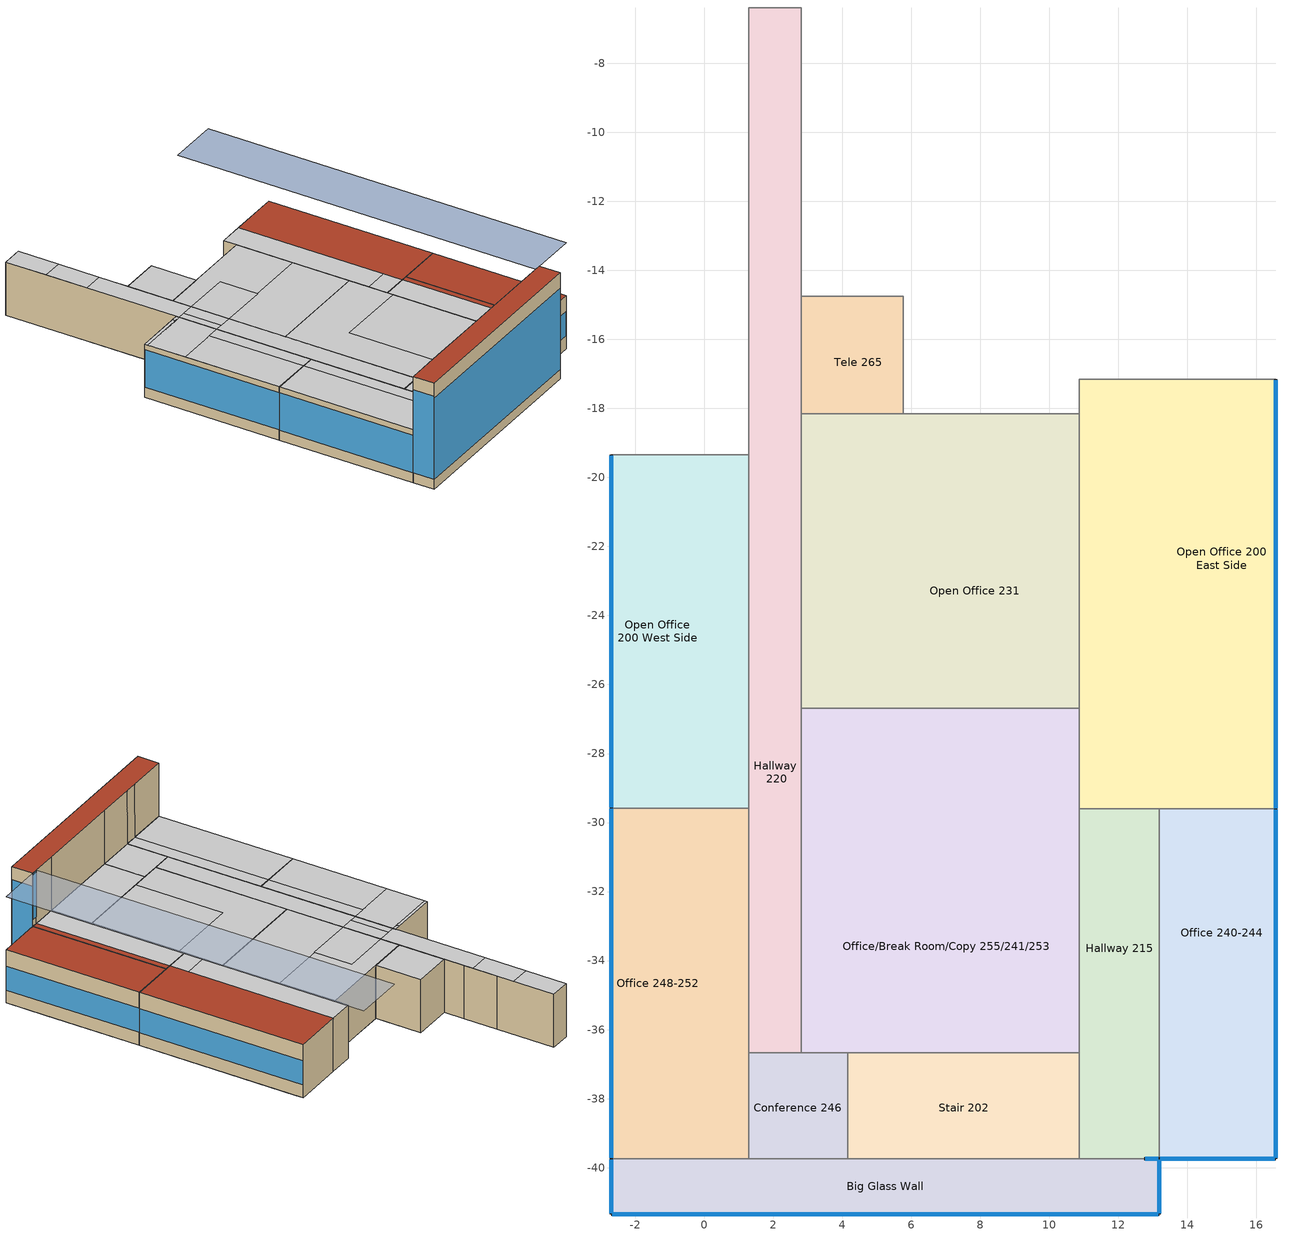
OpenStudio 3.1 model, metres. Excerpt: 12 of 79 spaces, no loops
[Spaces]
Office 248-252
 floor to Office 146: 1.3,-36.8 1.3,-39.74 0,-39.74 0,-36.8 z7.42
 floor ground: 0,-29.58 0,-39.74 -2.69,-39.74 -2.69,-29.58 z7.42
 floor to Office 148-154: 1.3,-29.58 1.3,-36.8 0,-36.8 0,-29.58 z7.42
 wall outside: -2.69,-29.58 -2.69,-39.74 z7.42:11.48
 wall to Hallway 220: 1.3,-36.67 1.3,-29.58 z7.42:11.48
 wall to Conference 246: 1.3,-39.74 1.3,-36.67 z7.42:11.48
 wall to Big Glass Wall: -2.69,-39.74 1.3,-39.74 z7.42:11.48
 wall to Open Office 200 West Side: 1.3,-29.58 -2.69,-29.58 z7.42:11.48
 window: -2.69,-29.61 -2.69,-39.72 z8.18:11.04
 ceiling to Open Office 346/331: 1.3,-39.74 1.3,-29.58 0.36,-29.58 0.36,-39.74 z11.48
 ceiling to Office 348/352/354/356: 0.36,-39.74 0.36,-29.58 -2.69,-29.58 -2.69,-39.74 z11.48
Conference 246
 floor to Open  Office 135: 3.15,-36.67 4.17,-36.67 4.17,-36.8 3.15,-36.8 z7.42
 floor to Office 148-154: 3.15,-36.67 3.15,-36.8 1.3,-36.8 1.3,-36.67 z7.42
 floor to Office 146: 4.14,-36.8 4.14,-39.74 1.3,-39.74 1.3,-36.8 z7.42
 wall to Big Glass Wall: 1.3,-39.74 4.17,-39.74 z7.42:11.48
 wall to Hallway 220: 2.82,-36.67 1.3,-36.67 z7.42:11.48
 wall to Office/Break Room/Copy 255/241/253: 4.17,-36.67 2.82,-36.67 z7.42:11.48
 wall to Stair 202: 4.17,-39.74 4.17,-36.67 z7.42:11.48
 ceiling to Open Office 346/331: 4.17,-39.74 4.17,-36.67 1.3,-36.67 1.3,-39.74 z11.48
Stair 202
 floor to Stair102: 10.87,-36.8 10.87,-39.74 4.17,-39.74 4.17,-36.8 z7.42
 floor to Open  Office 135: 10.87,-36.67 10.87,-36.8 4.17,-36.8 4.17,-36.67 z7.42
 wall to Big Glass Wall: 4.17,-39.74 10.87,-39.74 z7.42:11.48
 wall to Office/Break Room/Copy 255/241/253: 10.87,-36.67 4.17,-36.67 z7.42:11.48
 wall to Hallway 215: 10.87,-39.74 10.87,-36.67 z7.42:11.48
 ceiling to Stair 302: 10.87,-39.74 10.87,-36.67 4.17,-36.67 4.17,-39.74 z11.48
Hallway 215
 floor to Copy/Break 149/133: 11.53,-29.61 11.53,-30.5 10.87,-30.5 10.87,-29.61 z7.42
 floor to Office 144: 13.18,-36.8 13.18,-39.74 11.63,-39.74 11.63,-36.8 z7.42
 floor to Open  Office 135: 13.18,-30.5 13.18,-36.8 10.87,-36.8 10.87,-30.5 z7.42
 floor to Stair102: 11.63,-36.8 11.63,-39.74 10.87,-39.74 10.87,-36.8 z7.42
 floor to Open Office 130: 13.18,-29.61 13.18,-30.5 11.53,-30.5 11.53,-29.61 z7.42
 wall to Office 240-244: 13.18,-39.74 13.18,-29.61 z7.42:11.48
 wall to Big Glass Wall: 10.87,-39.74 13.18,-39.74 z7.42:11.48
 wall to Office/Break Room/Copy 255/241/253: 10.87,-29.61 10.87,-36.67 z7.42:11.48
 wall to Open Office 200 East Side: 13.18,-29.61 10.87,-29.61 z7.42:11.48
 ceiling to Hallway 300 SouthEast: 12.75,-39.74 12.75,-29.61 10.87,-29.61 10.87,-39.74 z11.48
 roof outside: 13.18,-39.74 13.18,-29.61 12.75,-29.61 12.75,-39.74 z11.48
Office 240-244
 floor to Open  Office 135: 13.44,-30.5 13.44,-36.8 13.18,-36.8 13.18,-30.5 z7.42
 floor to Office 144: 16.56,-36.8 16.56,-39.74 13.18,-39.74 13.18,-36.8 z7.42
 floor to Open Office 130: 13.44,-29.61 13.44,-30.5 13.18,-30.5 13.18,-29.61 z7.42
 floor to Office 138-142: 16.56,-29.61 16.56,-36.8 13.44,-36.8 13.44,-29.61 z7.42
 wall outside: 13.18,-39.74 16.56,-39.74 16.56,-29.61 z7.42:11.48
 wall to Open Office 200 East Side: 16.56,-29.61 13.18,-29.61 z7.42:11.48
 window: 13.21,-39.74 16.54,-39.74 z8.42:10.27; 16.56,-39.72 16.56,-29.63 z8.42:10.25
 roof outside: 16.56,-39.74 16.56,-29.61 13.18,-29.61 13.18,-39.74 z11.48
Hallway 220
 floor to Office 148-154: 2.82,-20.42 2.82,-36.67 1.3,-36.67 1.3,-20.42 z7.42
 floor to RR 120/121: 1.3,-9.04 2.82,-9.04 2.82,-16.31 1.3,-16.31 z7.42
 floor to Hallway 122: 2.82,-6.4 2.82,-9.04 1.3,-9.04 1.3,-6.4 z7.42
 floor to Conference 158: 2.82,-16.31 2.82,-20.42 1.3,-20.42 1.3,-16.31 z7.42
 wall to Open Office 200 West Side: 1.3,-19.35 1.3,-29.58 z7.42:11.48
 wall to Office 268/270 Conf 266: 1.3,-6.4 1.3,-19.35 z7.42:11.48
 wall to Stair 201: 2.82,-6.4 1.3,-6.4 z7.42:11.48
 wall to Open Office 223/Hall 200/205: 2.82,-10.71 2.82,-6.4 z7.42:11.48
 wall to RR 221: 2.82,-13.22 2.82,-10.71 z7.42:11.48
 wall to Mech 267: 2.82,-14.75 2.82,-13.22 z7.42:11.48
 wall to Tele 265: 2.82,-18.15 2.82,-14.75 z7.42:11.48
 wall to Open Office 231: 2.82,-26.69 2.82,-18.15 z7.42:11.48
 wall to Office/Break Room/Copy 255/241/253: 2.82,-36.67 2.82,-26.69 z7.42:11.48
 ceiling to Conference 361: 2.82,-22.42 2.82,-19.57 1.85,-19.57 1.85,-22.42 z11.48
 ceiling to RR320: 2.82,-12.55 2.82,-9.47 1.3,-9.47 1.3,-12.55 z11.48
 ceiling to Open Office 346/331: 2.82,-36.67 2.82,-22.42 1.3,-22.42 1.3,-36.67 z11.48
 ceiling to Conference 360: 1.85,-22.42 1.85,-19.57 1.3,-19.57 1.3,-22.42 z11.48
 ceiling to Open Office 364/Office363/File Copy 365/Mothers: 2.82,-19.57 2.82,-12.55 1.3,-12.55 1.3,-19.57 z11.48
 ceiling to RR 321: 2.82,-9.47 2.82,-6.4 1.3,-6.4 1.3,-9.47 z11.48
Office/Break Room/Copy 255/241/253
 floor to Copy/Break 149/133: 10.87,-26.69 10.87,-30.5 4.8,-30.5 4.8,-26.69 z7.42
 floor to Open  Office 135: 10.87,-30.5 10.87,-36.67 3.15,-36.67 3.15,-30.5 z7.42
 floor to Office 148-154: 3.15,-26.69 3.15,-36.67 2.82,-36.67 2.82,-26.69 z7.42
 floor to Hallway 120: 4.8,-26.69 4.8,-30.5 3.15,-30.5 3.15,-26.69 z7.42
 wall to Open Office 231: 10.87,-26.69 2.82,-26.69 z7.42:11.48
 wall to Open Office 200 East Side: 10.87,-29.61 10.87,-26.69 z7.42:11.48
 ceiling to Open Office 346/331: 5.33,-36.67 5.33,-30.01 10.87,-30.01 10.87,-26.69 2.82,-26.69 2.82,-36.67 z11.48
 ceiling to Copy341-355/Break343/WorkRm355: 10.87,-36.67 10.87,-30.01 5.33,-30.01 5.33,-36.67 z11.48
Open Office 200 East Side
 floor to Office 138-142: 16.56,-27.04 16.56,-29.61 13.44,-29.61 13.44,-27.04 z7.42
 floor to Office/Storage 151/129: 11.53,-20.02 11.53,-26.56 10.87,-26.56 10.87,-20.02 z7.42
 floor to Open Office 130: 13.44,-20.02 13.44,-29.61 11.53,-29.61 11.53,-20.02 z7.42
 floor to Copy/Break 149/133: 11.53,-26.56 11.53,-29.61 10.87,-29.61 10.87,-26.56 z7.42
 floor to Waiting 122: 13.44,-17.16 13.44,-20.02 10.87,-20.02 10.87,-17.16 z7.42
 floor to Office 124/126: 13.44,-17.16 16.56,-17.16 16.56,-17.67 13.44,-17.67 z7.42
 floor to Office 136: 16.56,-17.67 16.56,-27.04 13.44,-27.04 13.44,-17.67 z7.42
 wall outside: 16.56,-29.61 16.56,-17.16 z7.42:11.48
 wall to Open Office 231: 10.87,-18.15 10.87,-26.69 z7.42:11.48
 wall to IT Stor 227/Custodial 225: 10.87,-17.16 10.87,-18.15 z7.42:11.48
 wall to Open Office 223/Hall 200/205: 12.78,-17.16 10.87,-17.16 z7.42:11.48
 wall to Office 224/226: 16.56,-17.16 12.78,-17.16 z7.42:11.48
 window: 16.56,-29.58 16.56,-17.19 z8.42:10.25
 ceiling to Hallway 300 SouthEast: 12.75,-29.61 12.75,-28.21 10.87,-28.21 10.87,-29.61 z11.48
 ceiling to Open Office 364/Office363/File Copy 365/Mothers: 12.75,-28.21 12.75,-17.16 10.87,-17.16 10.87,-28.21 z11.48
 roof outside: 16.56,-29.61 16.56,-17.16 12.75,-17.16 12.75,-29.61 z11.48
Open Office 200 West Side
 floor to Office 148-154: 1.3,-20.42 1.3,-29.58 0,-29.58 0,-20.42 z7.42
 floor ground: 0,-19.35 0,-29.58 -2.69,-29.58 -2.69,-19.35 z7.42
 floor to Conference 158: 1.3,-19.35 1.3,-20.42 0,-20.42 0,-19.35 z7.42
 wall outside: -2.69,-19.35 -2.69,-29.58 z7.42:11.48
 wall to Office 268/270 Conf 266: 1.3,-19.35 -2.69,-19.35 z7.42:11.48
 window: -2.69,-19.37 -2.69,-29.56 z8.18:11.04
 ceiling to Conference 360: 1.3,-22.42 1.3,-19.57 -2.69,-19.57 -2.69,-22.42 z11.48
 ceiling to Open Office 346/331: 1.3,-29.58 1.3,-22.42 0.36,-22.42 0.36,-29.58 z11.48
 ceiling to Office 362/366: 0.81,-19.57 0.81,-19.35 -2.69,-19.35 -2.69,-19.57 z11.48
 ceiling to Open Office 364/Office363/File Copy 365/Mothers: 1.3,-19.57 1.3,-19.35 0.81,-19.35 0.81,-19.57 z11.48
 ceiling to Office 348/352/354/356: 0.36,-29.58 0.36,-22.42 -2.69,-22.42 -2.69,-29.58 z11.48
Open Office 231
 floor to Conference 158: 3.15,-18.15 3.15,-20.42 2.82,-20.42 2.82,-18.15 z7.42
 floor to Waiting 122: 10.87,-18.15 10.87,-20.02 8.36,-20.02 8.36,-18.15 z7.42
 floor to Hallway 120: 4.8,-18.15 4.8,-26.69 3.15,-26.69 3.15,-18.15 z7.42
 floor to Tele 155: 8.36,-18.15 8.36,-20.02 4.8,-20.02 4.8,-18.15 z7.42
 floor to Office 148-154: 3.15,-20.42 3.15,-26.69 2.82,-26.69 2.82,-20.42 z7.42
 floor to Office/Storage 151/129: 4.8,-20.02 10.87,-20.02 10.87,-26.56 4.8,-26.56 z7.42
 floor to Copy/Break 149/133: 4.8,-26.56 10.87,-26.56 10.87,-26.69 4.8,-26.69 z7.42
 wall to Tele 265: 5.77,-18.15 2.82,-18.15 z7.42:11.48
 wall to IT Stor 227/Custodial 225: 10.87,-18.15 5.77,-18.15 z7.42:11.48
 ceiling to Conference 361: 6.43,-22.42 6.43,-19.57 2.82,-19.57 2.82,-22.42 z11.48
 ceiling to Open Office 346/331: 10.87,-26.69 10.87,-22.42 2.82,-22.42 2.82,-26.69 z11.48
 ceiling to Open Office 364/Office363/File Copy 365/Mothers: 6.43,-22.42 10.87,-22.42 10.87,-18.15 2.82,-18.15 2.82,-19.57 6.43,-19.57 z11.48
Tele 265
 floor to Conference 158: 3.15,-16.31 3.15,-18.15 2.82,-18.15 2.82,-16.31 z7.42
 floor to Tele 155: 5.77,-17.48 5.77,-18.15 4.8,-18.15 4.8,-17.48 z7.42
 floor to Hallway 120: 5.77,-15.19 5.77,-17.48 4.8,-17.48 4.8,-18.15 3.15,-18.15 3.15,-16.31 4.19,-16.31 4.19,-15.19 z7.42
 floor to RR 120/121: 5.77,-14.75 5.77,-15.19 4.19,-15.19 4.19,-16.31 2.82,-16.31 2.82,-14.75 z7.42
 wall to Mech 267: 5.77,-14.75 2.82,-14.75 z7.42:11.48
 wall to IT Stor 227/Custodial 225: 5.77,-18.15 5.77,-14.75 z7.42:11.48
 ceiling to Open Office 364/Office363/File Copy 365/Mothers: 5.77,-18.15 5.77,-14.75 2.82,-14.75 2.82,-18.15 z11.48
Big Glass Wall
 floor ground: 13.18,-39.74 13.18,-41.34 -2.69,-41.34 -2.69,-39.74 z7.42
 wall outside: -2.69,-39.74 -2.69,-41.34 13.18,-41.34 13.18,-39.74 z7.42:15.54; 13.18,-39.74 12.75,-39.74 z11.48:15.54
 wall to Office 348/352/354/356: 0.36,-39.74 -2.69,-39.74 z11.48:15.54
 wall to Open Office 346/331 (Interior Wall): 4.17,-39.74 1.3,-39.74 z11.48:15.54
 wall to Stair 302 (Interior Wall 1): 10.87,-39.74 4.17,-39.74 z11.48:15.54
 wall to Hallway 300 SouthEast: 12.75,-39.74 10.87,-39.74 z11.48:15.54
 wall to Open Office 346/331: 1.3,-39.74 0.36,-39.74 z11.48:15.54
 window: 13.18,-41.32 13.18,-39.77 / -2.69,-39.77 -2.69,-41.32 z8.18:14.56; -2.67,-41.34 13.16,-41.34 z8.18:14.37; 13.16,-39.74 12.78,-39.74 z12.02:15.52
 roof outside: 13.18,-41.34 13.18,-39.74 -2.69,-39.74 -2.69,-41.34 z15.54
shading: 16.56,-39.74 16.56,-12.55 12.75,-12.55 12.75,-39.74 z15.54
[Building]
Welcome Center: North Axis {deg}=315; Space Type=189.1-2009 - Office - OpenOffice - CZ4-8; Default Construction Set=189.1-2009 - CZ5 - Office; Default Schedule Set=189.1-2009 - Office - WholeBuilding - Md Office - CZ4-8 Schedule Set 1; Standards Building Type=Office
[Site]
BROOMFIELD-JEFFCO: Latitude {deg}=39.91; Longitude {deg}=-105.12; Time Zone {hr}=-7; Elevation {m}=1728
[ClimateZones]
Climate Zone Institution Name 1=ASHRAE; Climate Zone Document Name 1=ANSI/ASHRAE Standard 169; Climate Zone Document Year 1=2006; Climate Zone Value 1=5B; Climate Zone Institution Name 2=CEC; Climate Zone Document Name 2=California Climate Zone Descriptions; Climate Zone Document Year 2=1995; Climate Zone Value 2=1
[SizingPeriod:DesignDay] Barometric Pressure {Pa}=81198; Sky Clearness=0; Rain Indicator=0; Snow Indicator=0; Day of Month=21; Daylight Saving Time Indicator=0; Humidity Indicating Type=Wetbulb; Dry-Bulb Temperature Range Modifier Type=DefaultMultipliers
Name | Maximum Dry-Bulb Temperature {C} | Daily Dry-Bulb Temperature Range {deltaC} | Humidity Indicating Conditions at Maximum Dry-Bulb | Wind Speed {m/s} | Wind Direction {deg} | Month | Day Type | Solar Model Indicator | ASHRAE Taub | ASHRAE Taud
Denver Centennial  Golden   N Ann Clg .4% Condns WB=>MDB | 27.3 | 15.2 | 18.4 | 4.9 | 0 | 7 | SummerDesignDay | ASHRAETau | 0.424 | 2.025
Denver Centennial  Golden   N Ann Clg .4% Condns DB=>MWB | 33 | 15.2 | 15.7 | 4.9 | 0 | 7 | SummerDesignDay | ASHRAETau | 0.424 | 2.025
Denver Centennial  Golden   N Ann Htg 99.6% Condns DB | -18.8 | 0 | -18.8 | 3 | 340 | 12 | WinterDesignDay | ASHRAEClearSky
[DefaultConstructionSet] Default Exterior Surface Constructions=Default Surface Constructions 13; Default Interior Surface Constructions=Default Surface Constructions 14; Default Ground Contact Surface Constructions=Default Surface Constructions 15; Default Exterior SubSurface Constructions=Default Sub Surface Constructions 9; Default Interior SubSurface Constructions=Default Sub Surface Constructions 10
Name | Interior Partition Construction
189.1-2009 - CZ5 - Office | Interior Partition
189.1-2009 - CZ5 - Office 1 | Interior Partition 1
[DefaultSurfaceConstructions]
Name | Floor Construction | Wall Construction | Roof Ceiling Construction
Default Surface Constructions 13 | ExtSlabCarpet 4in ClimateZone 1-8 1 | ASHRAE 189.1-2009 ExtWall Mass ClimateZone 7 | ASHRAE 189.1-2009 ExtRoof IEAD ClimateZone 2-5 1
Default Surface Constructions 14 | Interior Floor 1 | Interior Wall 1 | Interior Ceiling 1
Default Surface Constructions 15 | ExtSlabCarpet 4in ClimateZone 1-8 1 | ExtSlabCarpet 4in ClimateZone 1-8 1 | ExtSlabCarpet 4in ClimateZone 1-8 1
[Construction]
Interior Wall: G01a 19mm gypsum board, F04 Wall air space resistance, G01a 19mm gypsum board
Interior Partition: G05 25mm wood
Interior Partition 1; Interior Door 1: G05 25mm wood 1
ExtSlabCarpet 4in ClimateZone 1-8 1: MAT-CC05 4 HW CONCRETE 1, CP02 CARPET PAD
ASHRAE 189.1-2009 ExtWall Mass ClimateZone 7: 1IN Stucco 1, 8IN Concrete HW 1, Wall Insulation [40] 1, 1/2IN Gypsum
ASHRAE 189.1-2009 ExtRoof IEAD ClimateZone 2-5 1: Roof Membrane 1, Roof Insulation [21] 1, Metal Decking 1
Interior Floor 1: F16 Acoustic tile 1, F05 Ceiling air space resistance 1, M11 100mm lightweight concrete 1
Interior Wall 1: G01a 19mm gypsum board 1, F04 Wall air space resistance, G01a 19mm gypsum board 1
Interior Ceiling 1: M11 100mm lightweight concrete 1, F05 Ceiling air space resistance 1, F16 Acoustic tile 1
ASHRAE 189.1-2009 ExtWindow ClimateZone 4-5 1: Theoretical Glass [207] 1
Exterior Door 1: F08 Metal surface 1, I01 25mm insulation board 1
Interior Window 1: Clear 3mm
[Material] Thermal Absorptance=0.9
Name | Roughness | Thickness {m} | Conductivity {W/m-K} | Density {kg/m3} | Specific Heat {J/kg-K} | Solar Absorptance | Visible Absorptance
1/2IN Gypsum | Smooth | 0.0127 | 0.16 | 784.9 | 830 | 0.4 | 0.4
G01a 19mm gypsum board; G01a 19mm gypsum board 1 | MediumSmooth | 0.019 | 0.16 | 800 | 1090 | 0.4 | 0.4
G05 25mm wood; G05 25mm wood 1 | MediumSmooth | 0.0254 | 0.15 | 608 | 1630 | 0.5 | 0.5
MAT-CC05 4 HW CONCRETE 1 | Rough | 0.1016 | 1.311 | 2240 | 836.8 | 0.85 | 0.85
1IN Stucco 1 | Smooth | 0.0253 | 0.6918 | 1858 | 837 | 0.92 | 0.92
8IN Concrete HW 1 | MediumRough | 0.2033 | 1.7296 | 2243 | 837 | 0.65 | 0.65
Wall Insulation [40] 1 | MediumRough | 0.0794 | 0.0432 | 91 | 837 | 0.5 | 0.5
Roof Membrane 1 | VeryRough | 0.0095 | 0.16 | 1121.29 | 1460 | 0.7 | 0.7
Roof Insulation [21] 1 | MediumRough | 0.2105 | 0.049 | 265 | 836.8 | 0.7 | 0.7
Metal Decking 1 | MediumSmooth | 0.0015 | 45.006 | 7680 | 418.4 | 0.6 | 0.6
F16 Acoustic tile 1 | MediumSmooth | 0.0191 | 0.06 | 368 | 590 | 0.3 | 0.3
M11 100mm lightweight concrete 1 | MediumRough | 0.1016 | 0.53 | 1280 | 840 | 0.5 | 0.5
F08 Metal surface 1 | Smooth | 0.0008 | 45.28 | 7824 | 500 | 0.7 | 0.7
I01 25mm insulation board 1 | MediumRough | 0.0254 | 0.03 | 43 | 1210 | 0.6 | 0.6
[Material:NoMass]
CP02 CARPET PAD: Roughness=Smooth; Thermal Resistance {m2-K/W}=0.1; Thermal Absorptance=0.9; Solar Absorptance=0.8; Visible Absorptance=0.8
[Material:AirGap]
Name | Thermal Resistance {m2-K/W}
F04 Wall air space resistance | 0.15
F05 Ceiling air space resistance 1 | 0.18
[DefaultSubSurfaceConstructions]
Name | Fixed Window Construction | Operable Window Construction | Door Construction | Tubular Daylight Dome Construction | Tubular Daylight Diffuser Construction
Default Sub Surface Constructions 9 | ASHRAE 189.1-2009 ExtWindow ClimateZone 4-5 1 | ASHRAE 189.1-2009 ExtWindow ClimateZone 4-5 1 | Exterior Door 1 | Interior Window 1 | Interior Window 1
Default Sub Surface Constructions 10 | Interior Window 1 | Interior Window 1 | Interior Door 1
[WindowMaterial:Glazing] Optical Data Type=SpectralAverage; Thickness {m}=0.003; Back Side Solar Reflectance at Normal Incidence=0; Back Side Visible Reflectance at Normal Incidence=0; Infrared Transmittance at Normal Incidence=0; Dirt Correction Factor for Solar and Visible Transmittance=1; Solar Diffusing=No
Name | Solar Transmittance at Normal Incidence | Front Side Solar Reflectance at Normal Incidence | Visible Transmittance at Normal Incidence | Front Side Visible Reflectance at Normal Incidence | Front Side Infrared Hemispherical Emissivity | Back Side Infrared Hemispherical Emissivity | Conductivity {W/m-K}
Clear 3mm | 0.837 | 0.075 | 0.898 | 0.081 | 0.84 | 0.84 | 0.9
Theoretical Glass [207] 1 | 0.3311 | 0.6189 | 0.44 | 0.51 | 0.9 | 0.9 | 0.0133
[DefaultScheduleSet]
Name | Number of People Schedule | People Activity Level Schedule | Lighting Schedule | Electric Equipment Schedule | Infiltration Schedule
189.1-2009 - Office - BreakRoom - CZ4-8 Schedule Set; 189.1-2009 - Office - Conference - CZ4-8 Schedule Set | Office Misc Occ | Office Activity | Office Bldg Light | Office Bldg Equip | Office Infil Quarter On
189.1-2009 - Office - ClosedOffice - CZ4-8 Schedule Set; 189.1-2009 - Office - Corridor - CZ4-8 Schedule Set; 189.1-2009 - Office - OpenOffice - CZ4-8 Schedule Set | Office Work Occ | Office Activity | Office Bldg Light | Office Bldg Equip | Office Infil Quarter On
189.1-2009 - Office - Elec/MechRoom - CZ4-8 Schedule Set |  |  | Office Bldg Light | Office Bldg Equip | Office Infil Quarter On
189.1-2009 - Office - Stair - CZ4-8 Schedule Set |  |  | Office Bldg Light |  | Office Infil Quarter On
189.1-2009 - Office - WholeBuilding - Md Office - CZ4-8 Schedule Set 1 | Medium Office Bldg Occ | Medium Office Activity | Office Bldg Light | Medium Office Bldg Equip | Medium Office Infil Quarter On
189.1-2009 - Office - WholeBuilding - Lg Office - CZ4-8 Schedule Set 1 | Large Office Bldg Occ | Large Office Activity | Large Office Bldg Light | Large Office Bldg Equip | Large Office Infil Quarter On
[Lights:Definition] Design Level Calculation Method=Watts/Area
Name | Watts per Space Floor Area {W/m2}
189.1-2009 - Office - BreakRoom - CZ4-8 Lights Definition | 11.625
189.1-2009 - Office - ClosedOffice - CZ4-8 Lights Definition; 189.1-2009 - Office - OpenOffice - CZ4-8 Lights Definition | 10.6563
189.1-2009 - Office - Conference - CZ4-8 Lights Definition | 12.5938
189.1-2009 - Office - Corridor - CZ4-8 Lights Definition | 4.84376
189.1-2009 - Office - Elec/MechRoom - CZ4-8 Lights Definition | 14.5313
189.1-2009 - Office - Stair - CZ4-8 Lights Definition | 5.81251
[DesignSpecification:OutdoorAir] Outdoor Air Method=Sum
Name | Outdoor Air Flow per Person {m3/s-person} | Outdoor Air Flow per Floor Area {m3/s-m2}
189.1-2009 - Office - BreakRoom - CZ4-8 Ventilation | 0.00707921
189.1-2009 - Office - ClosedOffice - CZ4-8 Ventilation; 189.1-2009 - Office - Conference - CZ4-8 Ventilation; 189.1-2009 - Office - Elec/MechRoom - CZ4-8 Ventilation; 189.1-2009 - Office - OpenOffice - CZ4-8 Ventilation | 0.00943895
189.1-2009 - Office - Corridor - CZ4-8 Ventilation; 189.1-2009 - Office - Stair - CZ4-8 Ventilation |  | 0.000254
[People:Definition] Number of People Calculation Method=People/Area; Fraction Radiant=0.3
Name | People per Space Floor Area {person/m2}
189.1-2009 - Office - BreakRoom - CZ4-8 People Definition; 189.1-2009 - Office - Conference - CZ4-8 People Definition | 0.538196
189.1-2009 - Office - ClosedOffice - CZ4-8 People Definition | 0.0511286
189.1-2009 - Office - Corridor - CZ4-8 People Definition | 0.0107639
189.1-2009 - Office - OpenOffice - CZ4-8 People Definition | 0.0565105
[ElectricEquipment:Definition] Design Level Calculation Method=Watts/Area
Name | Watts per Space Floor Area {W/m2}
189.1-2009 - Office - BreakRoom - CZ4-8 Electric Equipment Definition | 48.007
189.1-2009 - Office - ClosedOffice - CZ4-8 Electric Equipment Definition | 6.8889
189.1-2009 - Office - Conference - CZ4-8 Electric Equipment Definition | 3.98265
189.1-2009 - Office - Corridor - CZ4-8 Electric Equipment Definition | 1.72223
189.1-2009 - Office - Elec/MechRoom - CZ4-8 Electric Equipment Definition | 2.90626
189.1-2009 - Office - OpenOffice - CZ4-8 Electric Equipment Definition | 7.64238
[ThermostatSetpoint:DualSetpoint] Heating Setpoint Temperature Schedule=Large Office HtgSetp 1; Cooling Setpoint Temperature Schedule=Large Office ClgSetp 1
Thermostat Setpoint Dual Setpoint 2; Thermostat Setpoint Dual Setpoint 7; Thermostat Setpoint Dual Setpoint 8; Thermostat Setpoint Dual Setpoint 23; Thermostat Setpoint Dual Setpoint 28; Thermostat Setpoint Dual Setpoint 31; Thermostat Setpoint Dual Setpoint 32; Thermostat Setpoint Dual Setpoint 37; Thermostat Setpoint Dual Setpoint 46; Thermostat Setpoint Dual Setpoint 67; Thermostat Setpoint Dual Setpoint 71; Thermostat Setpoint Dual Setpoint 78
[SpaceType] Standards Building Type=Office
Name | Default Construction Set | Default Schedule Set | Design Specification Outdoor Air Object | Standards Space Type
189.1-2009 - Office - Conference - CZ4-8 | 189.1-2009 - CZ5 - Office 1 | 189.1-2009 - Office - Conference - CZ4-8 Schedule Set | 189.1-2009 - Office - Conference - CZ4-8 Ventilation | Conference
189.1-2009 - Office - OpenOffice - CZ4-8 | 189.1-2009 - CZ5 - Office 1 | 189.1-2009 - Office - OpenOffice - CZ4-8 Schedule Set | 189.1-2009 - Office - OpenOffice - CZ4-8 Ventilation | OpenOffice
189.1-2009 - Office - Corridor - CZ4-8 1 | 189.1-2009 - CZ5 - Office 1 | 189.1-2009 - Office - Corridor - CZ4-8 Schedule Set | 189.1-2009 - Office - Corridor - CZ4-8 Ventilation | Corridor
189.1-2009 - Office - ClosedOffice - CZ4-8 1 |  | 189.1-2009 - Office - ClosedOffice - CZ4-8 Schedule Set | 189.1-2009 - Office - ClosedOffice - CZ4-8 Ventilation | ClosedOffice
189.1-2009 - Office - BreakRoom - CZ4-8 1 |  | 189.1-2009 - Office - BreakRoom - CZ4-8 Schedule Set | 189.1-2009 - Office - BreakRoom - CZ4-8 Ventilation | BreakRoom
189.1-2009 - Office - Stair - CZ4-8 1 |  | 189.1-2009 - Office - Stair - CZ4-8 Schedule Set | 189.1-2009 - Office - Stair - CZ4-8 Ventilation | Stair
189.1-2009 - Office - Elec/MechRoom - CZ4-8 3 |  | 189.1-2009 - Office - Elec/MechRoom - CZ4-8 Schedule Set | 189.1-2009 - Office - Elec/MechRoom - CZ4-8 Ventilation | Elec/MechRoom
[Lights] Multiplier=1
Name | Lights Definition | Space or SpaceType
189.1-2009 - Office - Conference - CZ4-8 Lights | 189.1-2009 - Office - Conference - CZ4-8 Lights Definition | 189.1-2009 - Office - Conference - CZ4-8
189.1-2009 - Office - OpenOffice - CZ4-8 Lights | 189.1-2009 - Office - OpenOffice - CZ4-8 Lights Definition | 189.1-2009 - Office - OpenOffice - CZ4-8
189.1-2009 - Office - Corridor - CZ4-8 Lights 1 | 189.1-2009 - Office - Corridor - CZ4-8 Lights Definition | 189.1-2009 - Office - Corridor - CZ4-8 1
189.1-2009 - Office - ClosedOffice - CZ4-8 Lights 1 | 189.1-2009 - Office - ClosedOffice - CZ4-8 Lights Definition | 189.1-2009 - Office - ClosedOffice - CZ4-8 1
189.1-2009 - Office - BreakRoom - CZ4-8 Lights 1 | 189.1-2009 - Office - BreakRoom - CZ4-8 Lights Definition | 189.1-2009 - Office - BreakRoom - CZ4-8 1
189.1-2009 - Office - Stair - CZ4-8 Lights 1 | 189.1-2009 - Office - Stair - CZ4-8 Lights Definition | 189.1-2009 - Office - Stair - CZ4-8 1
189.1-2009 - Office - Elec/MechRoom - CZ4-8 Lights 3 | 189.1-2009 - Office - Elec/MechRoom - CZ4-8 Lights Definition | 189.1-2009 - Office - Elec/MechRoom - CZ4-8 3
[People] Multiplier=1
Name | People Definition | Space or SpaceType
189.1-2009 - Office - Conference - CZ4-8 People | 189.1-2009 - Office - Conference - CZ4-8 People Definition | 189.1-2009 - Office - Conference - CZ4-8
189.1-2009 - Office - OpenOffice - CZ4-8 People | 189.1-2009 - Office - OpenOffice - CZ4-8 People Definition | 189.1-2009 - Office - OpenOffice - CZ4-8
189.1-2009 - Office - Corridor - CZ4-8 People 1 | 189.1-2009 - Office - Corridor - CZ4-8 People Definition | 189.1-2009 - Office - Corridor - CZ4-8 1
189.1-2009 - Office - ClosedOffice - CZ4-8 People 1 | 189.1-2009 - Office - ClosedOffice - CZ4-8 People Definition | 189.1-2009 - Office - ClosedOffice - CZ4-8 1
189.1-2009 - Office - BreakRoom - CZ4-8 People 1 | 189.1-2009 - Office - BreakRoom - CZ4-8 People Definition | 189.1-2009 - Office - BreakRoom - CZ4-8 1
[SpaceInfiltration:DesignFlowRate] Design Flow Rate Calculation Method=Flow/ExteriorArea; Flow per Exterior Surface Area {m3/s-m2}=0.001524
Name | Space or SpaceType
189.1-2009 - Office - Conference - CZ4-8 Infiltration | 189.1-2009 - Office - Conference - CZ4-8
189.1-2009 - Office - OpenOffice - CZ4-8 Infiltration | 189.1-2009 - Office - OpenOffice - CZ4-8
189.1-2009 - Office - Corridor - CZ4-8 Infiltration 1 | 189.1-2009 - Office - Corridor - CZ4-8 1
189.1-2009 - Office - ClosedOffice - CZ4-8 Infiltration 1 | 189.1-2009 - Office - ClosedOffice - CZ4-8 1
189.1-2009 - Office - BreakRoom - CZ4-8 Infiltration 1 | 189.1-2009 - Office - BreakRoom - CZ4-8 1
189.1-2009 - Office - Stair - CZ4-8 Infiltration 1 | 189.1-2009 - Office - Stair - CZ4-8 1
189.1-2009 - Office - Elec/MechRoom - CZ4-8 Infiltration 3 | 189.1-2009 - Office - Elec/MechRoom - CZ4-8 3
[ElectricEquipment] Multiplier=1
Name | Electric Equipment Definition | Space or SpaceType
189.1-2009 - Office - Conference - CZ4-8 Electric Equipment | 189.1-2009 - Office - Conference - CZ4-8 Electric Equipment Definition | 189.1-2009 - Office - Conference - CZ4-8
189.1-2009 - Office - OpenOffice - CZ4-8 Electric Equipment | 189.1-2009 - Office - OpenOffice - CZ4-8 Electric Equipment Definition | 189.1-2009 - Office - OpenOffice - CZ4-8
189.1-2009 - Office - Corridor - CZ4-8 Electric Equipment 1 | 189.1-2009 - Office - Corridor - CZ4-8 Electric Equipment Definition | 189.1-2009 - Office - Corridor - CZ4-8 1
189.1-2009 - Office - ClosedOffice - CZ4-8 Electric Equipment 1 | 189.1-2009 - Office - ClosedOffice - CZ4-8 Electric Equipment Definition | 189.1-2009 - Office - ClosedOffice - CZ4-8 1
189.1-2009 - Office - BreakRoom - CZ4-8 Electric Equipment 1 | 189.1-2009 - Office - BreakRoom - CZ4-8 Electric Equipment Definition | 189.1-2009 - Office - BreakRoom - CZ4-8 1
189.1-2009 - Office - Elec/MechRoom - CZ4-8 Electric Equipment 3 | 189.1-2009 - Office - Elec/MechRoom - CZ4-8 Electric Equipment Definition | 189.1-2009 - Office - Elec/MechRoom - CZ4-8 3
[BuildingStory]
Name | Nominal Z Coordinate {m} | Nominal Floor to Floor Height {m}
Building Story 2 | 0 | 5.588
Building Story 3 | 0 | 4.064
Building Story 6 | 4.064 | 8.128
Building Story 7 | 4.064 | 12.192
[Space] Default Construction Set=189.1-2009 - CZ5 - Office; Default Schedule Set=189.1-2009 - Office - WholeBuilding - Lg Office - CZ4-8 Schedule Set 1
Name | Space Type | Building Story | Thermal Zone
Office 248-252 | 189.1-2009 - Office - ClosedOffice - CZ4-8 1 | Building Story 6 | Thermal Zone: Office 248-252
Conference 246 | 189.1-2009 - Office - Conference - CZ4-8 | Building Story 6 | Thermal Zone: Conference 246
Stair 202 | 189.1-2009 - Office - Stair - CZ4-8 1 | Building Story 6 | Thermal Zone: Stair 202
Hallway 215 | 189.1-2009 - Office - Corridor - CZ4-8 1 | Building Story 6 | Thermal Zone: Hallway 215
Office 240-244 | 189.1-2009 - Office - ClosedOffice - CZ4-8 1 | Building Story 6 | Thermal Zone: Office 240-244
Hallway 220 | 189.1-2009 - Office - Corridor - CZ4-8 1 | Building Story 6 | Thermal Zone: Hallway 220
Office/Break Room/Copy 255/241/253 | 189.1-2009 - Office - BreakRoom - CZ4-8 1 | Building Story 6 | Thermal Zone: Office/Break Room/Copy 255/241/253
Open Office 200 East Side |  | Building Story 6 | Thermal Zone: Open Office 200 East Side
Open Office 200 West Side |  | Building Story 6 | Thermal Zone: Open Office 200 West Side
Open Office 231 |  | Building Story 6 | Thermal Zone: Open Office 231
Tele 265 | 189.1-2009 - Office - Elec/MechRoom - CZ4-8 3 | Building Story 6 | Thermal Zone: Tele 265
Big Glass Wall |  | Building Story 7 | Thermal Zone: Big Glass Wall
[ThermalZone] Use Ideal Air Loads=No
Name | Thermostat | Humidistat
Thermal Zone: Hallway 220 | Thermostat Setpoint Dual Setpoint 7
Thermal Zone: Open Office 200 West Side | Thermostat Setpoint Dual Setpoint 8
Thermal Zone: Big Glass Wall | Thermostat Setpoint Dual Setpoint 2 | Zone Control Humidistat 1
Thermal Zone: Tele 265 | Thermostat Setpoint Dual Setpoint 23
Thermal Zone: Open Office 200 East Side | Thermostat Setpoint Dual Setpoint 28
Thermal Zone: Office 240-244 | Thermostat Setpoint Dual Setpoint 31
Thermal Zone: Stair 202 | Thermostat Setpoint Dual Setpoint 32
Thermal Zone: Open Office 231 | Thermostat Setpoint Dual Setpoint 37
Thermal Zone: Office/Break Room/Copy 255/241/253 | Thermostat Setpoint Dual Setpoint 46
Thermal Zone: Office 248-252 | Thermostat Setpoint Dual Setpoint 67
Thermal Zone: Hallway 215 | Thermostat Setpoint Dual Setpoint 71
Thermal Zone: Conference 246 | Thermostat Setpoint Dual Setpoint 78
[ZoneControl:Humidistat]
Zone Control Humidistat 1
[Exterior:Lights:Definition]
Exterior Lights Definition 1: Design Level {W}=5000
[Exterior:Lights]
Exterior Lights 1: Exterior Lights Definition=Exterior Lights Definition 1; Schedule=Night Sched
[Schedule:Ruleset]
Name | Default Day Schedule | Summer Design Day Schedule | Winter Design Day Schedule
Office Bldg Light | Office Bldg Light Default Schedule | Office Bldg Light Summer Design Day | Office Bldg Light Winter Design Day
Office Misc Occ | Office Bldg Occ Default Schedule 1 | Office Bldg Occ Summer Design Day 1 | Office Bldg Occ Winter Design Day 1
Office Activity | Office Activity Default Schedule | Office Activity Summer Design Day | Office Activity Winter Design Day
Office Infil Quarter On | Office Infil Quarter On Default Schedule | Office Infil Quarter On Summer Design Day | Office Infil Quarter On Winter Design Day
Office Bldg Equip | Office Bldg Equip Default Schedule | Office Bldg Equip Summer Design Day | Office Bldg Equip Winter Design Day
Office Work Occ | Office Bldg Occ Default Schedule | Office Bldg Occ Summer Design Day | Office Bldg Occ Winter Design Day
Large Office Bldg Light | Large Office Bldg Light Default Schedule | Large Office Bldg Light Summer Design Day | Large Office Bldg Light Winter Design Day
Large Office Bldg Occ | Large Office Bldg Occ Default Schedule | Large Office Bldg Occ Summer Design Day | Large Office Bldg Occ Winter Design Day
Large Office Activity | Large Office Activity Default Schedule | Large Office Activity Summer Design Day | Large Office Activity Winter Design Day
Large Office Infil Quarter On | Large Office Infil Quarter On Default Schedule | Large Office Infil Quarter On Summer Design Day | Large Office Infil Quarter On Winter Design Day
Large Office Bldg Equip | Large Office Bldg Equip Default Schedule | Large Office Bldg Equip Summer Design Day | Large Office Bldg Equip Winter Design Day
Medium Office Bldg Occ | Medium Office Bldg Occ Default Schedule | Medium Office Bldg Occ Summer Design Day | Medium Office Bldg Occ Winter Design Day
Medium Office Activity | Medium Office Activity Default Schedule | Medium Office Activity Summer Design Day | Medium Office Activity Winter Design Day
Medium Office Infil Quarter On | Medium Office Infil Quarter On Default Schedule | Medium Office Infil Quarter On Summer Design Day | Medium Office Infil Quarter On Winter Design Day
Medium Office Bldg Equip | Medium Office Bldg Equip Default Schedule | Medium Office Bldg Equip Summer Design Day | Medium Office Bldg Equip Winter Design Day
Large Office HtgSetp 1 | Large Office HtgSetp Default Schedule 1 | Large Office HtgSetp Summer Design Day 1 | Large Office HtgSetp Winter Design Day 1
Large Office ClgSetp 1 | Large Office ClgSetp Default Schedule 1 | Large Office ClgSetp Summer Design Day 1 | Large Office ClgSetp Winter Design Day 1
Night Sched | Schedule Day 5 | Schedule Day 8 | Schedule Day 7
[Schedule:Day]
Office Bldg Light Default Schedule; Large Office Bldg Light Default Schedule: 5, 0, 0.05, 7, 0, 0.1, 8, 0, 0.3, 18, 0, 0.65, 20, 0, 0.5, 22, 0, 0.3, 23, 0, 0.1, 24, 0, 0.05
Office Bldg Light Summer Design Day; Office Infil Quarter On Rule 1 Day Schedule; Office Bldg Equip Summer Design Day; Large Office Bldg Light Summer Design Day; Large Office Infil Quarter On Rule 1 Day Schedule; Large Office Bldg Equip Summer Design Day; Medium Office Infil Quarter On Rule 1 Day Schedule; Medium Office Bldg Equip Summer Design Day: 24, 0, 1
Office Bldg Light Winter Design Day; Office Bldg Occ Winter Design Day 1; Office Bldg Occ Rule 1 Day Schedule 1; Office Bldg Equip Winter Design Day; Office Bldg Occ Winter Design Day; Office Bldg Occ Rule 1 Day Schedule; Large Office Bldg Light Winter Design Day; Large Office Bldg Occ Winter Design Day; Large Office Bldg Occ Rule 1 Day Schedule; Large Office Bldg Equip Winter Design Day; Medium Office Bldg Occ Winter Design Day; Medium Office Bldg Occ Rule 1 Day Schedule; Medium Office Bldg Equip Winter Design Day: 24, 0, 0
Office Bldg Light Rule 1 Day Schedule; Large Office Bldg Light Rule 1 Day Schedule: 24, 0, 0.05
Office Bldg Light Rule 2 Day Schedule; Large Office Bldg Light Rule 2 Day Schedule: 6, 0, 0.05, 8, 0, 0.1, 14, 0, 0.5, 17, 0, 0.15, 24, 0, 0.05
Office Bldg Occ Default Schedule 1: 6, 0, 0, 7, 0, 0.1, 8, 0, 0.2, 20, 0, 0.4, 22, 0, 0.1, 24, 0, 0.05
Office Bldg Occ Summer Design Day 1; Office Bldg Occ Summer Design Day; Large Office Bldg Occ Summer Design Day; Medium Office Bldg Occ Summer Design Day: 6, 0, 0, 22, 0, 1, 24, 0, 0.05
Office Bldg Occ Rule 2 Day Schedule 1: 6, 0, 0, 8, 0, 0.1, 14, 0, 0.25, 17, 0, 0.1, 24, 0, 0
Office Activity Default Schedule; Office Activity Summer Design Day; Office Activity Winter Design Day: 24, 0, 132
Office Infil Quarter On Default Schedule; Medium Office Infil Quarter On Default Schedule: 6, 0, 0, 17, 0, 0.15, 24, 0, 0
Office Infil Quarter On Summer Design Day; Office Infil Quarter On Winter Design Day: 6, 0, 1, 17, 0, 0.25, 24, 0, 1
Office Infil Quarter On Rule 2 Day Schedule; Large Office Infil Quarter On Rule 2 Day Schedule; Medium Office Infil Quarter On Rule 2 Day Schedule: 6, 0, 1, 18, 0, 0.5, 24, 0, 1
Office Bldg Equip Default Schedule; Medium Office Bldg Equip Default Schedule: 8, 0, 0.4, 12, 0, 0.9, 13, 0, 0.8, 17, 0, 0.9, 18, 0, 0.8, 20, 0, 0.6, 22, 0, 0.5, 24, 0, 0.4
Office Bldg Equip Rule 1 Day Schedule; Large Office Bldg Equip Rule 1 Day Schedule; Medium Office Bldg Equip Rule 1 Day Schedule: 24, 0, 0.3
Office Bldg Equip Rule 2 Day Schedule; Large Office Bldg Equip Rule 2 Day Schedule; Medium Office Bldg Equip Rule 2 Day Schedule: 6, 0, 0.3, 8, 0, 0.4, 14, 0, 0.5, 17, 0, 0.35, 24, 0, 0.3
Office Bldg Occ Default Schedule: 6, 0, 0, 7, 0, 0.1, 8, 0, 0.2, 12, 0, 0.85, 13, 0, 0.5, 17, 0, 0.85, 18, 0, 0.7, 20, 0, 0.4, 22, 0, 0.1, 24, 0, 0.05
Office Bldg Occ Rule 2 Day Schedule: 6, 0, 0, 8, 0, 0.1, 14, 0, 0.4, 17, 0, 0.1, 24, 0, 0
Large Office Bldg Occ Default Schedule; Medium Office Bldg Occ Default Schedule: 6, 0, 0, 7, 0, 0.1, 8, 0, 0.2, 12, 0, 0.95, 13, 0, 0.5, 17, 0, 0.95, 18, 0, 0.7, 20, 0, 0.4, 22, 0, 0.1, 24, 0, 0.05
Large Office Bldg Occ Rule 2 Day Schedule; Medium Office Bldg Occ Rule 2 Day Schedule: 6, 0, 0, 8, 0, 0.1, 14, 0, 0.5, 17, 0, 0.1, 24, 0, 0
Large Office Activity Default Schedule; Large Office Activity Summer Design Day; Large Office Activity Winter Design Day; Medium Office Activity Default Schedule; Medium Office Activity Summer Design Day; Medium Office Activity Winter Design Day: 24, 0, 120
Large Office Infil Quarter On Default Schedule: 6, 0, 0, 18, 0, 0.15, 24, 0, 0
Large Office Infil Quarter On Summer Design Day; Medium Office Infil Quarter On Summer Design Day: 6, 0, 1, 22, 0, 0.25, 24, 0, 1
Large Office Infil Quarter On Winter Design Day; Medium Office Infil Quarter On Winter Design Day: 6, 0, 1, 18, 0, 0.25, 24, 0, 1
Large Office Bldg Equip Default Schedule: 8, 0, 0.5, 17, 0, 0.9, 18, 0, 0.830101, 20, 0, 0.734634, 24, 0, 0.5
Large Office HtgSetp Default Schedule 1: 5, 30, 15.6, 18, 15, 21.1111, 24, 0, 15.6
Large Office HtgSetp Summer Design Day 1: 24, 0, 15.6
Large Office HtgSetp Winter Design Day 1: 24, 0, 21
Large Office HtgSetp Rule 1 Day Schedule 1; Large Office HtgSetp Rule 1 Day Schedule 7: 24, 0, 16.2778
Large Office HtgSetp Rule 2 Day Schedule 1: 5, 45, 15.6, 16, 0, 20, 24, 0, 15.6
Large Office ClgSetp Default Schedule 1: 5, 30, 26.7, 17, 0, 21.1111, 24, 0, 26.7
Large Office ClgSetp Summer Design Day 1: 24, 0, 23.3333
Large Office ClgSetp Winter Design Day 1: 6, 0, 26.7, 19, 0, 23.3333, 24, 0, 26.7
Large Office ClgSetp Rule 1 Day Schedule 1; Large Office ClgSetp Rule 1 Day Schedule 7: 24, 0, 26.7
Large Office ClgSetp Rule 2 Day Schedule 1: 5, 30, 26.7, 16, 0, 23.8889, 24, 0, 26.7
Schedule Day 5; Schedule Day 7: 6, 0, 1, 18, 0, 0, 24, 0, 1
Schedule Day 8: 5, 0, 0.998382, 18, 0, 0, 24, 0, 0.998382
Large Office Bldg Light Default Schedule 2; Office Bldg Light Default Schedule 2: 5, 0, 0.05, 23, 0, 0.5, 24, 0, 0.05
Large Office Infil Quarter On Default Schedule 2: 6, 0, 1, 19, 0, 1, 24, 0, 1
Medium Office Infil Quarter On Default Schedule 2; Office Infil Quarter On Default Schedule 2: 6, 0, 1, 17, 0, 1, 24, 0, 1
Large Office ClgSetp Rule 1 Day Schedule 9: 5, 0, 26.7, 17, 0, 23.3333, 24, 0, 26.7
Large Office HtgSetp Rule 1 Day Schedule 9: 5, 0, 15.5556, 18, 0, 22.7778, 24, 0, 15.5556
Large Office ClgSetp Rule 1 Day Schedule 13: 5, 0, 26.6667, 17, 0, 22.7778, 24, 0, 26.6667
Large Office HtgSetp Rule 1 Day Schedule 13: 5, 0, 15.5556, 18, 0, 23.3333, 24, 0, 15.5556
Large Office Bldg Light Rule 2 Day Schedule 2; Office Bldg Light Rule 2 Day Schedule 4: 6, 0, 0.05, 8, 0, 0.1, 14, 0, 0.2, 17, 0, 0.15, 24, 0, 0.05
Large Office Bldg Light Rule 2 Day Schedule 4; Office Bldg Light Rule 2 Day Schedule 6: 6, 0, 0.05, 8, 0, 0.1, 14, 0, 0.25, 17, 0, 0.15, 24, 0, 0.05
Large Office Bldg Light Rule 2 Day Schedule 6; Office Bldg Light Rule 2 Day Schedule 2: 6, 0, 0.05, 8, 0, 0.1, 14, 0, 0.75, 17, 0, 0.15, 24, 0, 0.05
Office Bldg Light Default Schedule 4; Large Office Bldg Light Default Schedule 4: 5, 0, 0.05, 7, 0, 0.1, 8, 0, 0.3, 18, 0, 0.9, 20, 0, 0.5, 22, 0, 0.3, 23, 0, 0.1, 24, 0, 0.05
[Schedule:Rule] Date Specification Type=DateRange
Name | Schedule Ruleset | Rule Order | Day Schedule | Apply Sunday | Apply Monday | Apply Tuesday | Apply Wednesday | Apply Thursday | Apply Friday | Apply Saturday | Start Month | Start Day | End Month | End Day
Office Bldg Light Rule 1 | Office Bldg Light | 5 | Office Bldg Light Rule 1 Day Schedule | Yes | No | No | No | No | No | No | 1 | 1 | 12 | 31
Office Bldg Light Rule 2 | Office Bldg Light | 6 | Office Bldg Light Rule 2 Day Schedule | No | No | No | No | No | No | Yes | 1 | 1 | 12 | 31
Office Misc Occ Rule 1 | Office Misc Occ | 0 | Office Bldg Occ Rule 1 Day Schedule 1 | Yes | No | No | No | No | No | No | 1 | 1 | 12 | 31
Office Misc Occ Rule 2 | Office Misc Occ | 1 | Office Bldg Occ Rule 2 Day Schedule 1 | No | No | No | No | No | No | Yes | 1 | 1 | 12 | 31
Office Infil Quarter On Rule 1 | Office Infil Quarter On | 1 | Office Infil Quarter On Rule 1 Day Schedule | No | No | No | No | No | No | No | 1 | 1 | 12 | 31
Office Infil Quarter On Rule 2 | Office Infil Quarter On | 2 | Office Infil Quarter On Rule 2 Day Schedule | No | No | No | No | No | No | Yes | 1 | 1 | 12 | 31
Office Bldg Equip Rule 1 | Office Bldg Equip | 0 | Office Bldg Equip Rule 1 Day Schedule | Yes | No | No | No | No | No | No | 1 | 1 | 12 | 31
Office Bldg Equip Rule 2 | Office Bldg Equip | 1 | Office Bldg Equip Rule 2 Day Schedule | No | No | No | No | No | No | Yes | 1 | 1 | 12 | 31
Office Work Occ Rule 1 | Office Work Occ | 0 | Office Bldg Occ Rule 1 Day Schedule | Yes | No | No | No | No | No | No | 1 | 1 | 12 | 31
Office Work Occ Rule 2 | Office Work Occ | 1 | Office Bldg Occ Rule 2 Day Schedule | No | No | No | No | No | No | Yes | 1 | 1 | 12 | 31
Large Office Bldg Light Rule 1 | Large Office Bldg Light | 5 | Large Office Bldg Light Rule 1 Day Schedule | Yes | No | No | No | No | No | No | 1 | 1 | 12 | 31
Large Office Bldg Light Rule 2 | Large Office Bldg Light | 6 | Large Office Bldg Light Rule 2 Day Schedule | No | No | No | No | No | No | Yes | 1 | 1 | 12 | 31
Large Office Bldg Occ Rule 1 | Large Office Bldg Occ | 0 | Large Office Bldg Occ Rule 1 Day Schedule | Yes | No | No | No | No | No | No | 1 | 1 | 12 | 31
Large Office Bldg Occ Rule 2 | Large Office Bldg Occ | 1 | Large Office Bldg Occ Rule 2 Day Schedule | No | No | No | No | No | No | Yes | 1 | 1 | 12 | 31
Large Office Infil Quarter On Rule 1 | Large Office Infil Quarter On | 1 | Large Office Infil Quarter On Rule 1 Day Schedule | No | No | No | No | No | No | No | 1 | 1 | 12 | 31
Large Office Infil Quarter On Rule 2 | Large Office Infil Quarter On | 2 | Large Office Infil Quarter On Rule 2 Day Schedule | No | No | No | No | No | No | Yes | 1 | 1 | 12 | 31
Large Office Bldg Equip Rule 1 | Large Office Bldg Equip | 0 | Large Office Bldg Equip Rule 1 Day Schedule | Yes | No | No | No | No | No | No | 1 | 1 | 12 | 31
Large Office Bldg Equip Rule 2 | Large Office Bldg Equip | 1 | Large Office Bldg Equip Rule 2 Day Schedule | No | No | No | No | No | No | Yes | 1 | 1 | 12 | 31
Medium Office Bldg Occ Rule 1 | Medium Office Bldg Occ | 0 | Medium Office Bldg Occ Rule 1 Day Schedule | Yes | No | No | No | No | No | No | 1 | 1 | 12 | 31
Medium Office Bldg Occ Rule 2 | Medium Office Bldg Occ | 1 | Medium Office Bldg Occ Rule 2 Day Schedule | No | No | No | No | No | No | Yes | 1 | 1 | 12 | 31
Medium Office Infil Quarter On Rule 1 | Medium Office Infil Quarter On | 1 | Medium Office Infil Quarter On Rule 1 Day Schedule | No | No | No | No | No | No | No | 1 | 1 | 12 | 31
Medium Office Infil Quarter On Rule 2 | Medium Office Infil Quarter On | 2 | Medium Office Infil Quarter On Rule 2 Day Schedule | No | No | No | No | No | No | Yes | 1 | 1 | 12 | 31
Medium Office Bldg Equip Rule 1 | Medium Office Bldg Equip | 0 | Medium Office Bldg Equip Rule 1 Day Schedule | Yes | No | No | No | No | No | No | 1 | 1 | 12 | 31
Medium Office Bldg Equip Rule 2 | Medium Office Bldg Equip | 1 | Medium Office Bldg Equip Rule 2 Day Schedule | No | No | No | No | No | No | Yes | 1 | 1 | 12 | 31
Large Office HtgSetp Rule 3 | Large Office HtgSetp 1 | 3 | Large Office HtgSetp Rule 1 Day Schedule 1 | Yes | No | No | No | No | No | No | 1 | 1 | 12 | 31
Large Office HtgSetp Rule 4 | Large Office HtgSetp 1 | 4 | Large Office HtgSetp Rule 2 Day Schedule 1 | No | No | No | No | No | No | Yes | 1 | 1 | 12 | 31
Large Office ClgSetp Rule 3 | Large Office ClgSetp 1 | 3 | Large Office ClgSetp Rule 1 Day Schedule 1 | Yes | No | No | No | No | No | No | 1 | 1 | 12 | 31
Large Office ClgSetp Rule 4 | Large Office ClgSetp 1 | 4 | Large Office ClgSetp Rule 2 Day Schedule 1 | No | No | No | No | No | No | Yes | 1 | 1 | 12 | 31
Schedule Rule 2 | Large Office Bldg Light | 4 | Large Office Bldg Light Default Schedule 2 |  | Yes | Yes | Yes | Yes | Yes |  | 12 | 1 | 4 | 30
Schedule Rule 3 | Office Bldg Light | 4 | Office Bldg Light Default Schedule 2 |  | Yes | Yes | Yes | Yes | Yes |  | 12 | 1 | 4 | 30
Schedule Rule 5 | Large Office Infil Quarter On | 0 | Large Office Infil Quarter On Default Schedule 2 | Yes | Yes | Yes | Yes | Yes | Yes |  | 10 | 1 | 5 | 31
Schedule Rule 6 | Medium Office Infil Quarter On | 0 | Medium Office Infil Quarter On Default Schedule 2 | Yes | Yes | Yes | Yes | Yes | Yes |  | 10 | 1 | 5 | 31
Schedule Rule 7 | Office Infil Quarter On | 0 | Office Infil Quarter On Default Schedule 2 | Yes | Yes | Yes | Yes | Yes | Yes |  | 10 | 1 | 5 | 31
Schedule Rule 16 | Large Office ClgSetp 1 | 2 | Large Office ClgSetp Rule 1 Day Schedule 7 | No | No | No | No | No | No | No | 3 | 24 | 3 | 31
Schedule Rule 17 | Large Office ClgSetp 1 | 1 | Large Office ClgSetp Rule 1 Day Schedule 9 | No | Yes | Yes | Yes | Yes | Yes | No | 5 | 1 | 10 | 31
Schedule Rule 20 | Large Office HtgSetp 1 | 2 | Large Office HtgSetp Rule 1 Day Schedule 7 | No | No | No | No | No | No | No | 3 | 24 | 3 | 31
Schedule Rule 21 | Large Office HtgSetp 1 | 1 | Large Office HtgSetp Rule 1 Day Schedule 9 | No | Yes | Yes | Yes | Yes | Yes | No | 3 | 1 | 4 | 30
Schedule Rule 31 | Large Office ClgSetp 1 | 0 | Large Office ClgSetp Rule 1 Day Schedule 13 | No | Yes | Yes | Yes | Yes | Yes | No | 3 | 1 | 4 | 30
Schedule Rule 33 | Large Office HtgSetp 1 | 0 | Large Office HtgSetp Rule 1 Day Schedule 13 | No | Yes | Yes | Yes | Yes | Yes | No | 5 | 1 | 9 | 30
Schedule Rule 49 | Large Office Bldg Light | 3 | Large Office Bldg Light Rule 2 Day Schedule 2 |  | No | No | No | No | No |  | 4 | 1 | 4 | 30
Schedule Rule 50 | Large Office Bldg Light | 2 | Large Office Bldg Light Rule 2 Day Schedule 4 |  | Yes | Yes | Yes | Yes | Yes |  | 1 | 1 | 1 | 31
Schedule Rule 51 | Large Office Bldg Light | 1 | Large Office Bldg Light Rule 2 Day Schedule 6 |  | No | No | No | No | No |  | 11 | 1 | 11 | 30
Schedule Rule 52 | Office Bldg Light | 3 | Office Bldg Light Rule 2 Day Schedule 2 |  | No | No | No | No | No |  | 11 | 1 | 11 | 30
Schedule Rule 53 | Office Bldg Light | 2 | Office Bldg Light Rule 2 Day Schedule 4 |  | No | No | No | No | No |  | 4 | 1 | 4 | 30
Schedule Rule 54 | Office Bldg Light | 1 | Office Bldg Light Rule 2 Day Schedule 6 |  | Yes | Yes | Yes | Yes | Yes |  | 1 | 1 | 1 | 31
Schedule Rule 55 | Office Bldg Light | 0 | Office Bldg Light Default Schedule 4 |  | Yes | Yes | Yes | Yes | Yes |  | 11 | 1 | 11 | 30
Schedule Rule 56 | Large Office Bldg Light | 0 | Large Office Bldg Light Default Schedule 4 |  | Yes | Yes | Yes | Yes | Yes |  | 11 | 1 | 11 | 30
